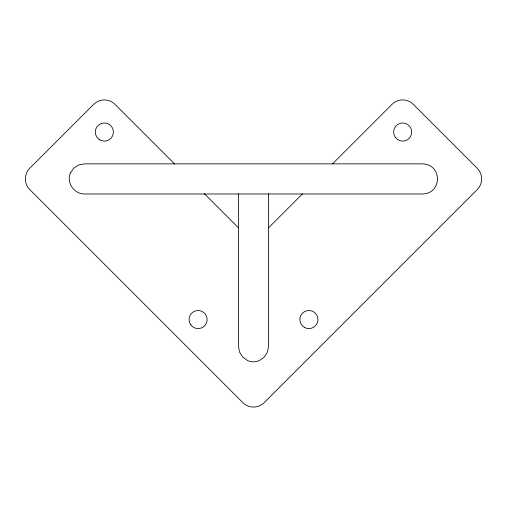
<?xml version="1.0" encoding="UTF-8"?>
<svg xmlns="http://www.w3.org/2000/svg" width="507" height="507" viewBox="0 0 507 507"><rect width="100%" height="100%" fill="white"/><g stroke="black" fill="none" stroke-linecap="round" stroke-linejoin="round"><path stroke-width="0.76" d="M268.602 227.744L302.508 193.839M332.529 163.818L392.006 104.341A15.064 15.064 0 0 1 413.313 104.341L477.239 168.267A15.064 15.064 0 0 1 477.239 189.574L264.153 402.659A15.064 15.064 0 0 1 242.847 402.659L29.761 189.574A15.064 15.064 0 0 1 29.761 168.267L93.687 104.341A15.064 15.064 0 0 1 114.994 104.341L174.731 164.078M204.321 193.668L238.379 227.725M268.564 193.731L268.564 346.154L267.468 352.042L264.28 357.118L259.381 360.597A14.532 14.532 0 0 1 247.619 360.597L242.72 357.118L239.532 352.042L238.436 346.154L238.436 193.731M70.346 173.102C66.227 182.754 74.111 194.067 84.498 193.991L422.502 193.991C442.421 193.541 442.421 164.3 422.502 163.856L84.498 163.856L78.674 164.978L73.705 168.21L70.346 173.102M395.403 137.435A9.037 9.037 0 0 0 410.955 135.635A9.037 9.037 0 0 0 401.62 123.062A9.037 9.037 0 0 0 395.403 137.435M190.841 324.943A9.037 9.037 0 0 0 206.393 323.149A9.037 9.037 0 0 0 197.058 310.576A9.037 9.037 0 0 0 190.841 324.943M304.384 327.383A9.037 9.037 0 0 0 317.94 319.556A9.037 9.037 0 0 0 304.384 311.729A9.037 9.037 0 0 0 304.384 327.383M99.822 139.875A9.037 9.037 0 0 0 113.384 132.042A9.037 9.037 0 0 0 99.822 124.215A9.037 9.037 0 0 0 99.822 139.875"/></g></svg>
